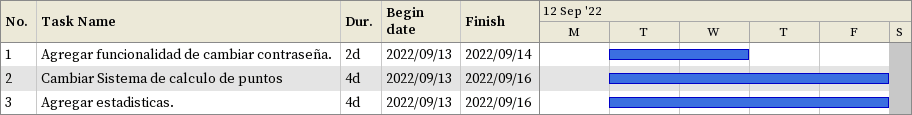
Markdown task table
| ID | Task | Duration | Start | Finish |
|---|---|---|---|---|
| 1 | Agregar funcionalidad de cambiar contraseña. | 2d | 2022-09-13 | 2022-09-14 |
| 2 | Cambiar Sistema de calculo de puntos | 4d | 2022-09-13 | 2022-09-16 |
| 3 | Agregar estadisticas. | 4d | 2022-09-13 | 2022-09-16 |
